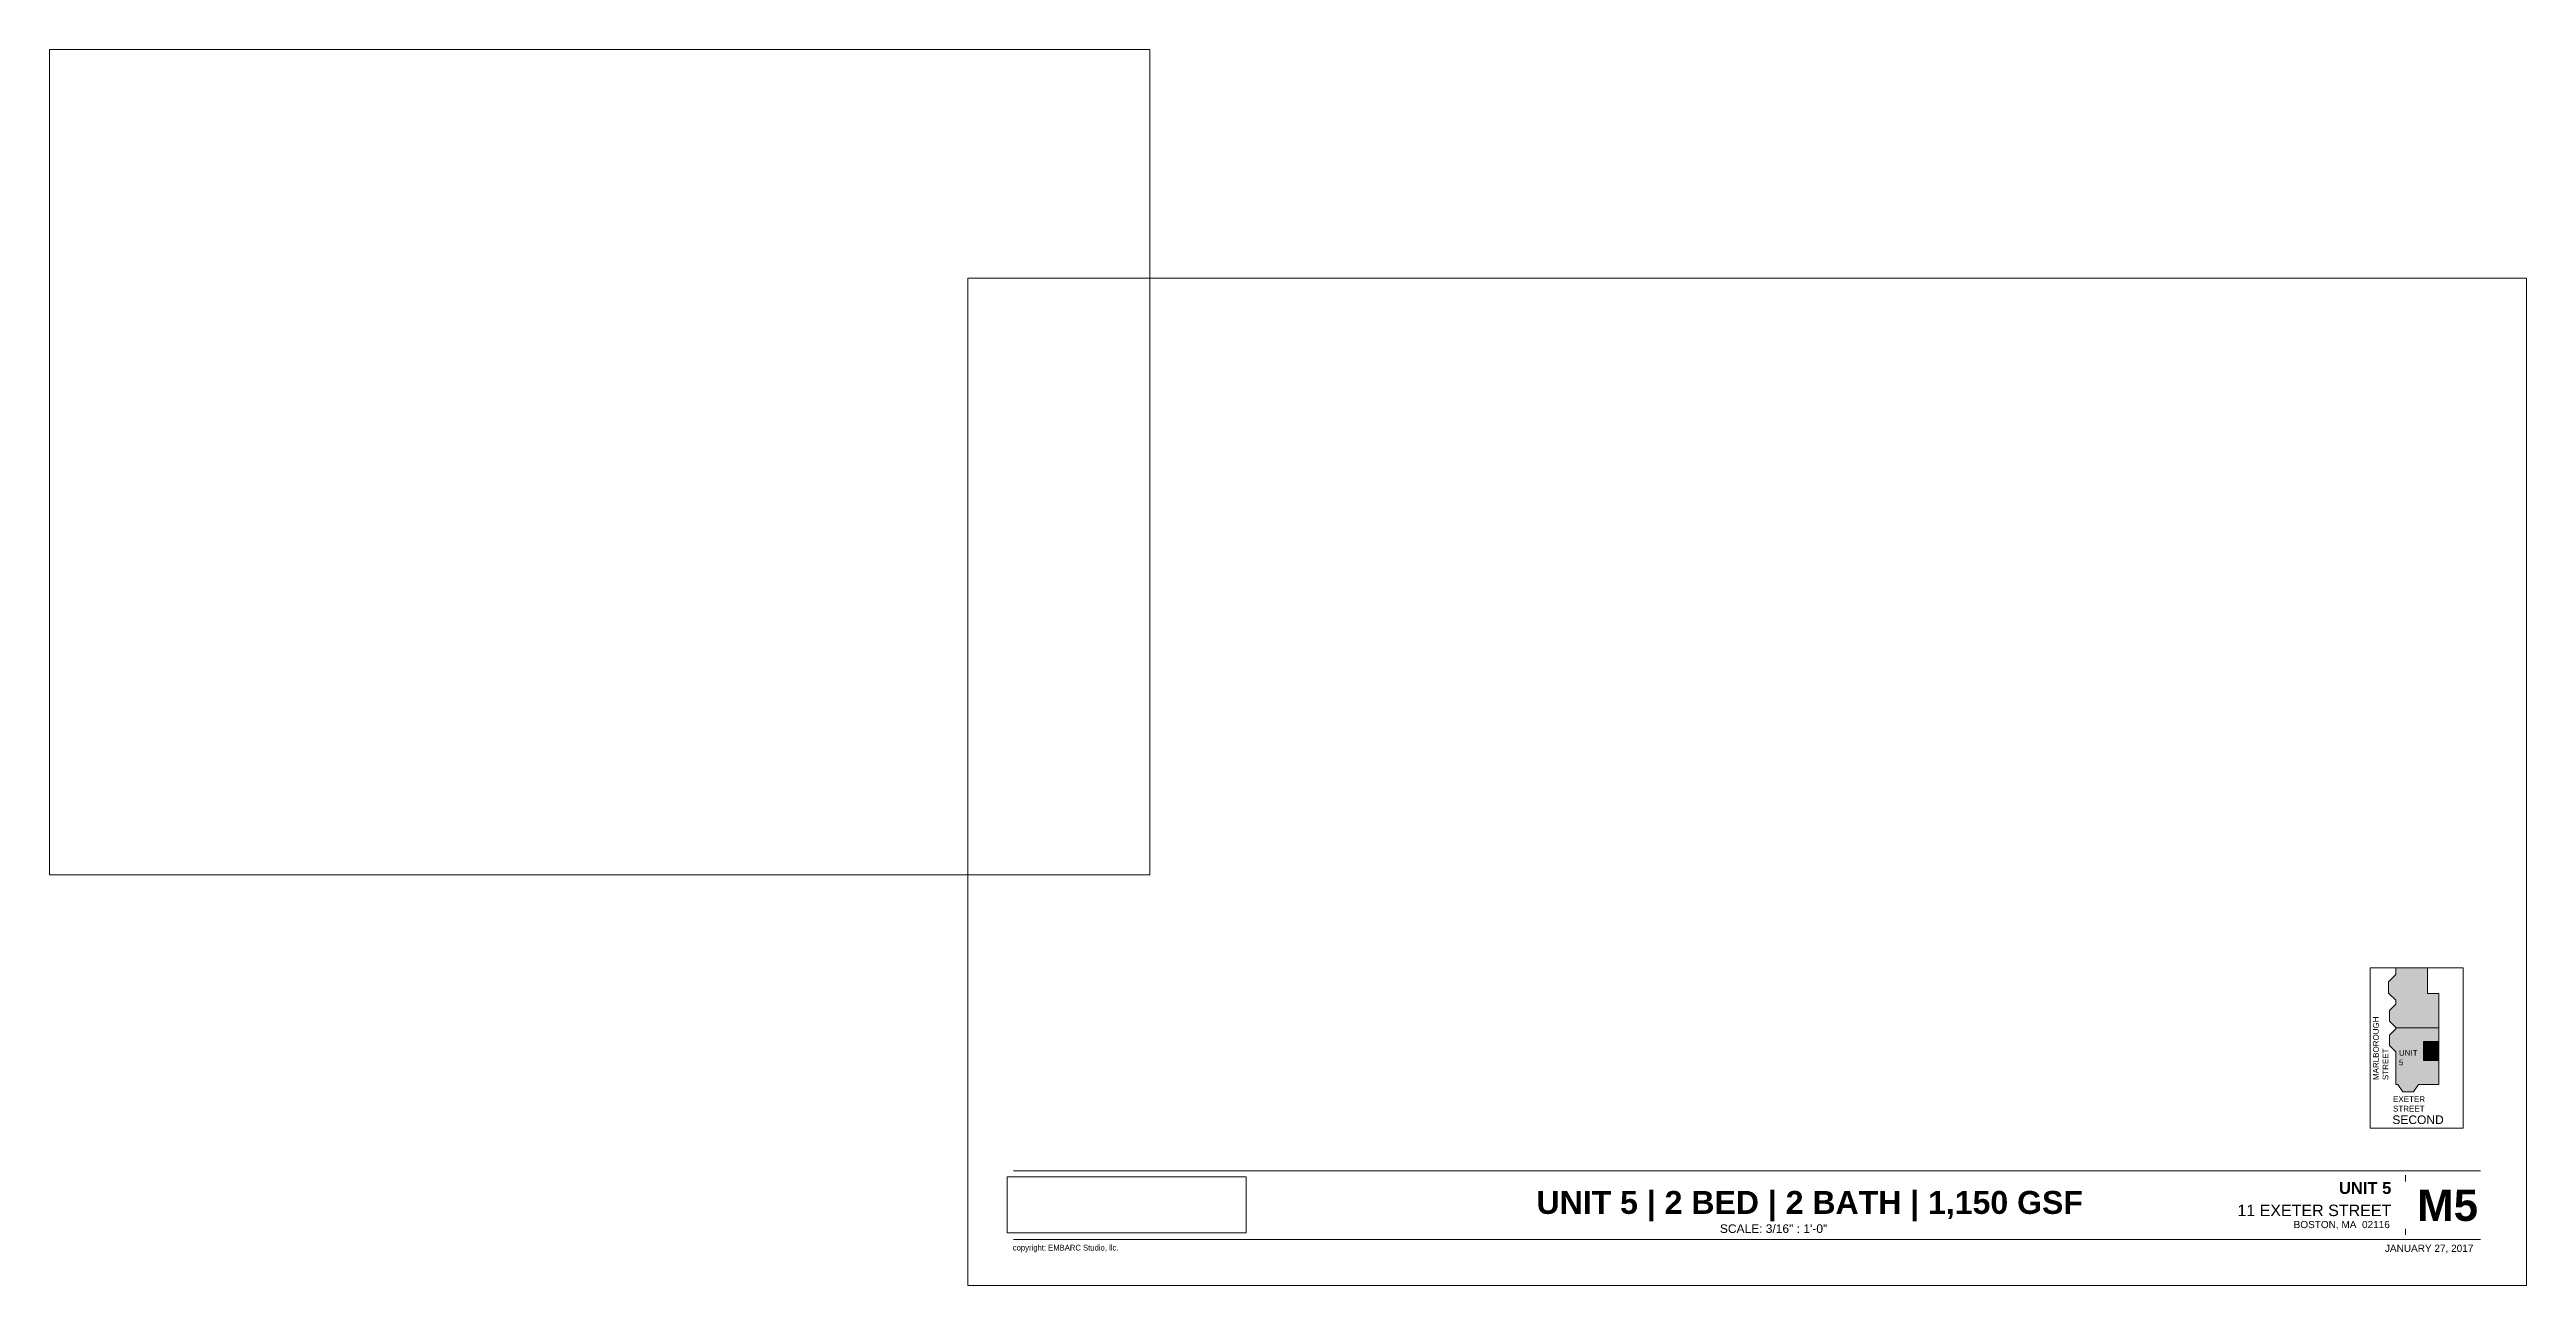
# Paper-space layout 'Layout1' of a CAD drawing. Header units: inches. Extents: x 0 to 27, y -4.5 to 9.
# The model-space entities are those that its viewports show. They can reach past a viewport. Long polylines and large blocks are cut down to what shows.
import ezdxf

# ---------------------------------------------------------------- set-up
doc = ezdxf.new("R2010")
doc.units = ezdxf.units.IN
doc.header["$MEASUREMENT"] = 0
for name, color, linetype, lineweight in [('A-DETL', 90, 'Continuous', 9), ('A-DETL-GENF', 92, 'Continuous', 9), ('G-ANNO-TEXT', 231, 'Continuous', 9), ('G-ANNO-TTLB', 6, 'Continuous', 9), ('G-ANNO-TTLB-THIN', 151, 'Continuous', 9)]:
    doc.layers.add(name, color=color, linetype=linetype, lineweight=lineweight)
doc.layers.add('G-ANNO-NPLT', color=191, linetype='Continuous', plot=False)
doc.styles.add('Arial', font='arial.ttf', dxfattribs={"height": 48})
doc.styles.add('Arial_1', font='arial.ttf', dxfattribs={"height": 72})
doc.styles.add('Arial_2', font='arial.ttf', dxfattribs={"height": 0.078125})
doc.styles.add('Arial_3', font='arial.ttf', dxfattribs={"height": 0.125})
doc.styles.add('Arial_4', font='arial.ttf', dxfattribs={"height": 0.09375})
doc.styles.add('Arial_B', font='arialbd.ttf', dxfattribs={"height": 0.128968})
doc.styles.add('Arial_B_1', font='arialbd.ttf', dxfattribs={"height": 0.342572})
doc.styles.add('Arial_B_2', font='arialbd.ttf', dxfattribs={"height": 0.25})
doc.styles.add('Century Gothic', font='GOTHIC.TTF', dxfattribs={"height": 0.0625})
picture_1 = doc.add_image_def('image1.jpg', size_in_pixel=(1200, 282))

# ---------------------------------------------------------------- blocks, each defined once
blk = doc.blocks.new('EMBARC-Pres 11x17 LARGE NUMBERS_0001 - EMBARC-Pres 11x17 NO SCALE-322887-UNIT 5')
at = {"layer": 'G-ANNO-TTLB'}
for p, q in [((27.015, 6.506), (10.015, 6.506)), ((10.515, -3.231), (26.515, -3.231)), ((25.695, -3.279), (25.695, -3.929)), ((10.515, -3.981), (26.515, -3.981))]:
    blk.add_line(p, q, dxfattribs=at)
at = {"layer": 'G-ANNO-TTLB-THIN'}
for p, q in [((10.015, -4.481), (10.015, 6.506)), ((10.015, 6.506), (27.015, 6.506)), ((27.015, 6.506), (27.015, -4.481)), ((10.015, -4.481), (27.015, -4.481))]:
    blk.add_line(p, q, dxfattribs=at)
at = {"layer": 'G-ANNO-TTLB', "insert": (10.506, -4.037), "char_height": 0.0625, "width": 1.59075, "attachment_point": 1, "style": 'Century Gothic'}
blk.add_mtext('copyright: EMBARC Studio, llc.', dxfattribs=at)
at = {"layer": 'G-ANNO-TTLB'}
image = blk.add_image(picture_1, insert=(10.445, -3.907), size_in_units=(2.608, 0.613), dxfattribs=at)
image.dxf.flags = 7

msp = doc.modelspace()

# ---------------------------------------------------------------- hatches: boundary and pattern name
at = {"layer": 'A-DETL-GENF'}
for color, points in [(9, [(1019.796, 575.863), (1381.546, 575.863), (1381.546, 864.909), (1286.546, 864.909), (1286.546, 1079.909), (1019.796, 1079.909), (1019.796, 1024.242), (959.546, 961.569), (959.546, 868.85), (1019.796, 808.6), (1019.796, 774.755), (967.47, 722.429), (967.47, 631.524), (1019.796, 579.198)]), (11, [(1079.486, 40.294), (1169.649, 40.505), (1211.782, 102.255), (1381.546, 102.505), (1381.546, 303.534), (1252.921, 303.534), (1252.921, 461.505), (1381.546, 461.505), (1381.546, 575.863), (1019.796, 575.863), (1019.546, 568.85), (967.47, 516.774), (967.47, 428.548), (1019.546, 376.472), (1019.796, 102.472), (1037.692, 102.255), (1079.343, 40.505)]), (55, [(1286.546, 303.534), (1381.546, 303.534), (1381.546, 461.505), (1254.546, 461.505), (1254.546, 303.534)])]:
    msp.add_hatch(color=color, dxfattribs=at).paths.add_polyline_path(points, flags=0)

# ---------------------------------------------------------------- linework, layer by layer
at = {"layer": 'A-DETL'}
for p, q in [((1286.546, 1079.909), (1019.796, 1079.909)), ((1019.796, 1079.909), (1019.796, 1024.242)), ((1286.546, 864.909), (1286.546, 1079.909)), ((1019.796, 1024.242), (959.546, 961.569)), ((959.546, 961.569), (959.546, 868.85)), ((959.546, 868.85), (1019.796, 808.6)), ((1381.546, 864.909), (1286.546, 864.909)), ((1381.546, 575.863), (1381.546, 864.909)), ((1019.796, 808.6), (1019.796, 774.755)), ((1019.796, 774.755), (967.47, 722.429)), ((967.47, 722.429), (967.47, 631.524)), ((967.47, 631.524), (1019.796, 579.198)), ((1019.796, 579.198), (1019.796, 575.863)), ((1019.796, 575.863), (1381.546, 575.863)), ((1381.546, 461.505), (1254.546, 461.505)), ((1254.546, 461.505), (1254.546, 303.534)), ((1381.546, 303.534), (1381.546, 461.505)), ((1254.546, 303.534), (1381.546, 303.534))]:
    msp.add_line(p, q, dxfattribs=at)
at = {"layer": 'A-DETL', "lineweight": 15}
for p, q in [((1381.546, 575.863), (1019.796, 575.863)), ((1019.796, 575.863), (1019.796, 569.1)), ((1381.546, 461.505), (1381.546, 575.863)), ((1019.796, 569.1), (967.47, 516.774)), ((967.47, 516.774), (967.47, 428.548)), ((1252.921, 303.534), (1252.921, 461.505)), ((1252.921, 461.505), (1381.546, 461.505)), ((967.47, 428.548), (1019.546, 376.472)), ((1019.546, 376.472), (1019.546, 102.472)), ((1381.546, 303.534), (1252.921, 303.534)), ((1381.546, 102.505), (1381.546, 303.534)), ((1019.546, 102.472), (1037.546, 102.472)), ((1037.546, 102.472), (1079.486, 40.294)), ((1211.782, 102.255), (1381.546, 102.505)), ((1169.649, 40.505), (1211.782, 102.255)), ((1079.486, 40.294), (1169.649, 40.505))]:
    msp.add_line(p, q, dxfattribs=at)

# ---------------------------------------------------------------- texts
at = {"layer": 'G-ANNO-TEXT', "color": 7, "char_height": 48, "attachment_point": 1, "rotation": 90, "style": 'Arial'}
for s, insert, width in [('MARLBOROUGH ', (830.065, 139.268), 690.84), ('STREET', (910.065, 139.268), 329.664)]:
    msp.add_mtext(s, dxfattribs=dict(at, insert=insert, width=width))
at = {"layer": 'G-ANNO-TEXT', "color": 7, "attachment_point": 1}
for s, insert, char_height, width, style in [('UNIT ', (1046.78, 391.736), 48, 218.16, 'Arial'), ('5', (1046.78, 311.736), 48, 46.056, 'Arial'), ('EXETER ', (997.601, 3.841), 48, 358.752, 'Arial'), ('STREET', (997.601, -76.159), 48, 329.664, 'Arial'), ('SECOND ', (991.937, -156.916), 72, 564.792, 'Arial_1')]:
    msp.add_mtext(s, dxfattribs=dict(at, insert=insert, char_height=char_height, width=width, style=style))

psp = doc.layouts.get("Layout1")

# ---------------------------------------------------------------- block references
at = {"layer": 'G-ANNO-TTLB'}
psp.add_blockref('EMBARC-Pres 11x17 LARGE NUMBERS_0001 - EMBARC-Pres 11x17 NO SCALE-322887-UNIT 5', (0, 0), dxfattribs=at)

# ---------------------------------------------------------------- texts
at = {"layer": 'G-ANNO-TEXT', "color": 7, "attachment_point": 1}
for s, insert, char_height, width, style in [('UNIT 5 | 2 BED | 2 BATH | 1,150 GSF', (16.218, -3.45), 0.25, 7.14891, 'Arial_B_2'), ('SCALE:', (18.218, -3.814), 0.0937, 0.57128, 'Arial_4'), ('^I', (18.689, -3.814), 0.0937, 0.03472, 'Arial_4'), ('3/16" : 1\'-0"', (18.718, -3.814), 0.09375, 0.81747, 'Arial_4')]:
    psp.add_mtext(s, dxfattribs=dict(at, insert=insert, char_height=char_height, width=width, style=style))

# ---------------------------------------------------------------- viewports
at = {"layer": '0'}
psp.add_viewport(center=(6, 4.5), size=(12, 9), view_center_point=(6, 4.5), view_height=12, dxfattribs=at)
at = {"layer": 'G-ANNO-NPLT'}
psp.add_viewport(center=(25.818, -1.891), size=(1.017, 1.7505), view_center_point=(1195.728, 407.727), view_height=1344.3654, status=3, dxfattribs=at)

# ---------------------------------------------------------------- next in the draw order: texts
at = {"layer": 'G-ANNO-TTLB', "attachment_point": 3, "line_spacing_factor": 0.941778, "bg_fill": 3, "box_fill_scale": 1.25, "bg_fill_color": 256, "bg_fill_true_color": 13158600, "bg_fill_transparency": 0}
for s, insert, char_height, width, style in [('UNIT 5', (25.541, -3.353), 0.129, 0.66414, 'Arial_B'), ('JANUARY 27, 2017', (26.436, -4.036), 0.07813, 1.15066, 'Arial_2')]:
    psp.add_mtext(s, dxfattribs=dict(at, insert=insert, char_height=char_height, width=width, style=style))

# ---------------------------------------------------------------- next in the draw order: texts
at = {"layer": 'G-ANNO-TTLB', "insert": (25.541, -3.599), "char_height": 0.125, "width": 2.00468, "attachment_point": 3, "line_spacing_factor": 0.941778, "style": 'Arial_3', "bg_fill": 3, "box_fill_scale": 1.25, "bg_fill_color": 256, "bg_fill_true_color": 13158600, "bg_fill_transparency": 0}
psp.add_mtext('11 EXETER STREET', dxfattribs=at)

# ---------------------------------------------------------------- next in the draw order: texts
at = {"layer": 'G-ANNO-TTLB', "line_spacing_factor": 0.941778, "bg_fill": 3, "box_fill_scale": 1.25, "bg_fill_color": 256, "bg_fill_true_color": 13158600, "bg_fill_transparency": 0}
for s, insert, char_height, width, attachment_point, style in [('M5', (26.155, -3.434), 0.3426, 0.77223, 2, 'Arial_B_1'), ('BOSTON, MA  02116', (25.525, -3.777), 0.07813, 1.25396, 3, 'Arial_2')]:
    psp.add_mtext(s, dxfattribs=dict(at, insert=insert, char_height=char_height, width=width, attachment_point=attachment_point, style=style))

doc.saveas('drawing.dxf')
